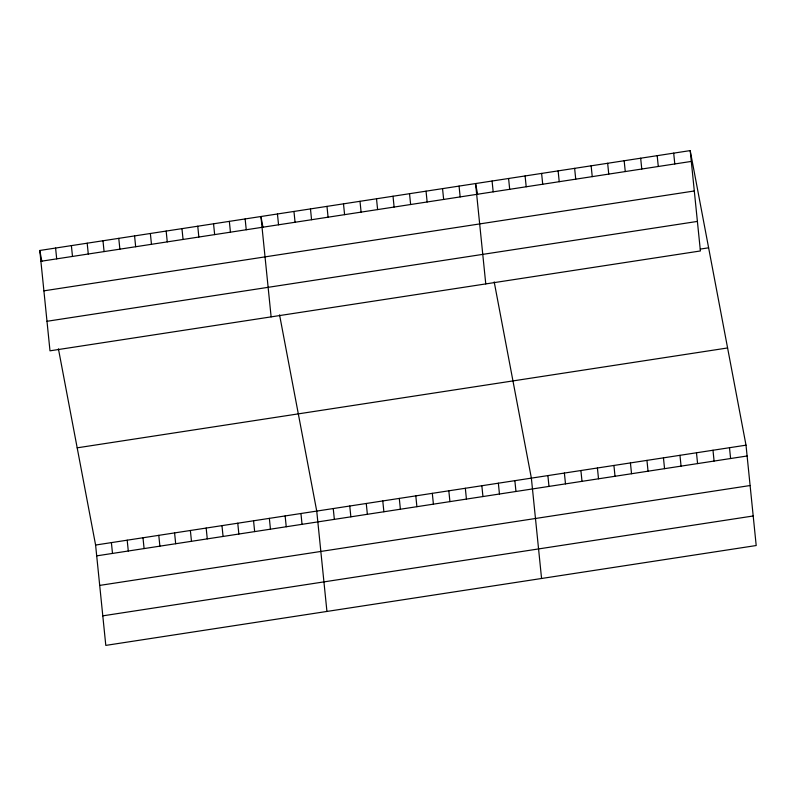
<?xml version="1.0" encoding="UTF-8"?>
<svg xmlns="http://www.w3.org/2000/svg" width="796" height="796" viewBox="0 0 796 796"><rect width="100%" height="100%" fill="white"/><g stroke="black" fill="none" stroke-linecap="round" stroke-linejoin="round"><path stroke-width="1.19" d="M690.202 150.603L700.4 250.959L49.989 350.827L39.8 250.471L690.202 150.603L746.011 445.173L756.2 545.529L105.798 645.397L95.6 545.041L58.426 348.817M40.895 261.287L691.306 161.419M43.899 290.839L694.301 190.97M46.994 321.285L697.395 221.417M700.361 249.078L708.619 247.815M77.182 447.83L727.594 347.961M95.6 545.041L746.011 445.173M96.704 555.857L747.106 455.989M99.699 585.408L750.111 485.53M102.793 615.845L753.195 515.977M477.64 194.503L475.57 183.558L485.769 283.913M494.197 281.903L531.37 478.127L541.569 578.483M263.008 227.457L260.939 216.522L271.128 316.878M279.565 314.868L316.738 511.082L326.937 611.437M39.8 250.471L41.87 261.416M729.494 447.7L730.599 458.516M712.987 450.238L714.082 461.053M673.695 153.14L674.789 163.956M696.48 452.775L697.575 463.59M657.188 155.678L658.282 166.493M679.963 455.312L681.068 466.128M640.671 158.215L641.775 169.031M663.456 457.849L664.551 468.665M624.163 160.742L625.258 171.558M646.949 460.377L648.043 471.192M607.656 163.279L608.751 174.095M630.432 462.914L631.536 473.729M591.139 165.817L592.244 176.632M613.925 465.451L615.019 476.267M574.632 168.354L575.727 179.17M597.418 467.988L598.512 478.804M558.125 170.891L559.22 181.707M580.901 470.516L582.005 481.341M541.608 173.419L542.713 184.234M564.394 473.053L565.488 483.868M525.101 175.956L526.206 186.771M547.887 475.59L548.981 486.406M508.594 178.493L509.689 189.309M492.077 181.03L493.182 191.846M514.863 480.665L515.957 491.48M498.356 483.192L499.45 494.008M459.063 186.095L460.158 196.911M481.839 485.729L482.943 496.545M442.546 188.632L443.651 199.448M465.332 488.266L466.426 499.082M426.039 191.169L427.144 201.985M448.825 490.804L449.919 501.619M409.532 193.707L410.627 204.522M432.308 493.341L433.412 504.157M393.015 196.234L394.12 207.05M415.801 495.868L416.895 506.684M376.508 198.771L377.612 209.587M399.293 498.405L400.388 509.221M360.001 201.308L361.095 212.124M382.776 500.943L383.881 511.758M343.494 203.846L344.588 214.661M366.269 503.48L367.364 514.296M326.977 206.383L328.081 217.199M349.762 506.017L350.857 516.833M310.47 208.91L311.564 219.726M333.245 508.545L334.35 519.36M293.963 211.447L295.057 222.263M277.446 213.985L278.55 224.8M300.948 513.51L302.042 524.325M285.147 515.937L286.242 526.753M245.138 218.95L246.243 229.765M269.356 518.355L270.451 529.171M229.347 221.368L230.442 232.183M253.556 520.783L254.66 531.599M213.547 223.795L214.651 234.611M237.765 523.211L238.86 534.026M197.756 226.223L198.851 237.039M221.965 525.639L223.069 536.454M181.956 228.651L183.06 239.467M206.174 528.056L207.268 538.882M166.165 231.069L167.26 241.885M190.373 530.484L191.478 541.3M150.364 233.497L151.469 244.312M174.583 532.912L175.677 543.728M134.574 235.924L135.668 246.74M158.782 535.34L159.887 546.155M118.773 238.352L119.878 249.168M142.991 537.768L144.086 548.583M102.983 240.77L104.077 251.586M127.191 540.185L128.295 551.001M87.182 243.198L88.286 254.014M111.4 542.613L112.495 553.429M71.391 245.626L72.486 256.441M55.591 248.054L56.695 258.869"/></g></svg>
